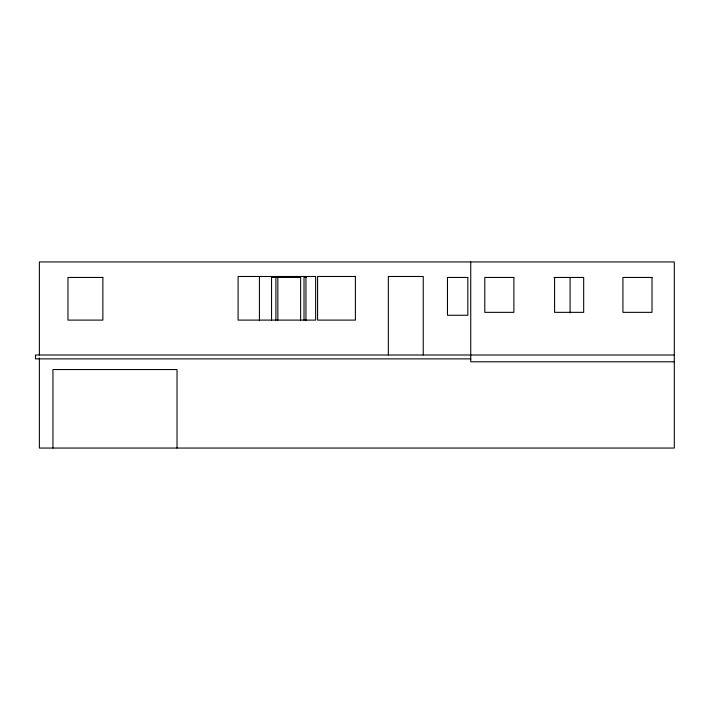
<?xml version="1.0" encoding="UTF-8"?>
<svg xmlns="http://www.w3.org/2000/svg" width="710" height="710" viewBox="0 0 710 710"><rect width="100%" height="100%" fill="white"/><g stroke="black" fill="none" stroke-linecap="round" stroke-linejoin="round"><path stroke-width="1.06" d="M306.17 277.45L304.013 277.45L304.013 320.103M553.995 277.45L583.673 277.45L583.673 312.347L554.59 312.347L554.59 277.45M674.5 355L35.5 355L35.5 358.878L470.739 358.878M674.305 361.789L470.739 361.789L470.739 261.946M570.103 277.592L570.103 312.977M423.24 355L423.24 276.483L388.343 276.483L388.343 355M305.948 276.483L305.948 320.716M300.623 320.103L300.623 277.45L271.539 277.45L271.539 320.103M277.841 276.483L277.841 320.103M275.897 276.483L275.897 320.103M259.425 276.483L259.425 320.716M177.03 448.054L177.03 369.537L52.948 369.537L52.948 448.054M39.378 355L39.378 261.946L674.305 261.946L674.305 448.054L39.378 448.054L39.378 357.911M315.639 276.483L238.098 276.483L238.098 320.103L315.639 320.103L315.639 276.483M355.39 276.483L317.583 276.483L317.583 320.103L355.39 320.103L355.39 276.483M102.87 277.45L67.974 277.45L67.974 320.103L102.87 320.103L102.87 277.45M467.828 277.45L447.477 277.45L447.477 315.258L467.828 315.258L467.828 277.45M513.88 277.45L484.797 277.45L484.797 312.347L513.88 312.347L513.88 277.45M652.011 277.45L622.927 277.45L622.927 312.347L652.011 312.347L652.011 277.45"/></g></svg>
